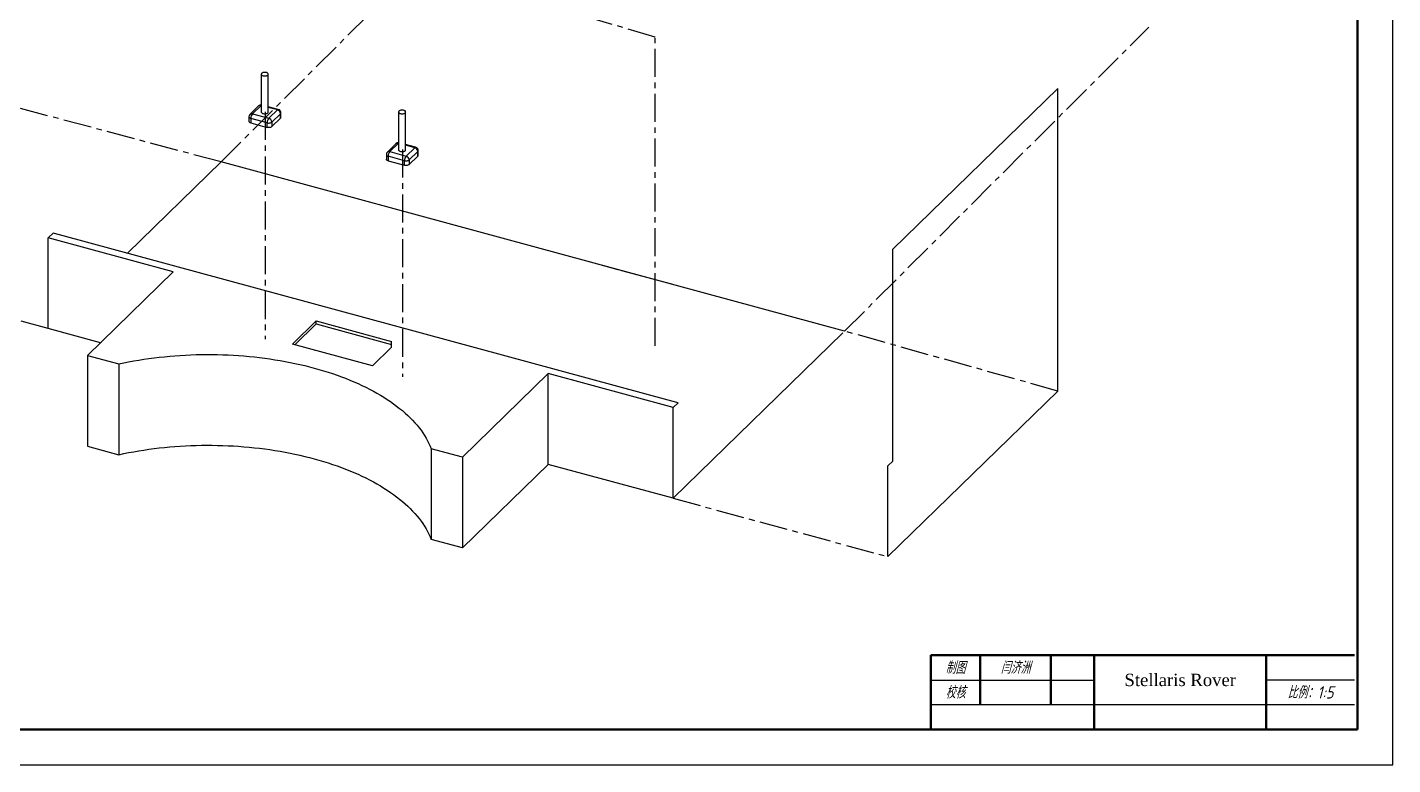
# Model space of a CAD drawing. Header units: millimetres. Extents: x -1367 to 1188, y 0 to 840.
# Drawn here: x 415 to 1188, y 0 to 418 of the extents above; entities that cross this region are included whole.
import ezdxf

# ---------------------------------------------------------------- set-up
doc = ezdxf.new("R2010")
doc.units = ezdxf.units.MM
doc.header["$LTSCALE"] = 0.5
doc.linetypes.add('CENTER', pattern=[50.8, 31.75, -6.35, 6.35, -6.35])
for name, color, linetype, lineweight in [('文字标注', 7, 'Continuous', 25), ('点画线', 1, 'CENTER', 25), ('粗实线', 7, 'Continuous', 50), ('细实线', 3, 'Continuous', 25)]:
    doc.layers.add(name, color=color, linetype=linetype, lineweight=lineweight)
doc.styles.add('国标汉字3.5', font='gbeitc.shx', dxfattribs={"height": 3.5, "bigfont": 'gbcbig.shx'})

msp = doc.modelspace()

# ---------------------------------------------------------------- linework, layer by layer
at = {"layer": '点画线'}
for p, q in [((524.69, 341.59), (696.92, 513.82)), ((770.41, 412.24), (558.32, 475.84)), ((877.67, 245.66), (1049.9, 417.89)), ((770.41, 237.35), (770.41, 412.24)), ((524.69, 341.59), (304.12, 400.44)), ((549.63, 370.03), (549.63, 241.16)), ((627.38, 348.6), (627.38, 219.73)), ((426.88, 247.11), (207.98, 306.61)), ((998.41, 211.75), (877.67, 245.66)), ((780.65, 150.97), (902.27, 117.91))]:
    msp.add_line(p, q, dxfattribs=at)
at = {"layer": '粗实线'}
for p, q in [((1168, 20), (1168, 820)), ((1166.43, 62), (926.43, 62)), ((926.43, 62), (926.43, 20)), ((954.43, 62), (954.43, 34)), ((994.43, 62), (994.43, 34)), ((1019, 62), (1019, 20)), ((1116.43, 62), (1116.43, 20)), ((1168, 20), (1168, 52)), ((100, 20), (1168, 20)), ((1008, 20), (1008, 20)), ((1008, 20), (1023, 20)), ((1023, 20), (1048, 20)), ((1048, 20), (1068, 20)), ((1168, 20), (1133, 20))]:
    msp.add_line(p, q, dxfattribs=at)
at = {"layer": '细实线'}
for p, q in [((1188, 0), (1188, 840)), ((547.44, 391.32), (547.44, 369.89)), ((551.44, 369.89), (551.44, 391.32)), ((905.07, 292.08), (998.41, 383.18)), ((998.41, 211.75), (998.41, 383.18)), ((545.96, 373.31), (541.11, 368.58)), ((547.36, 373.6), (542.5, 368.86)), ((547.44, 373.67), (547.36, 373.6)), ((547.44, 373.58), (547.36, 373.6)), ((557.08, 371.31), (551.44, 372.85)), ((556.56, 371.1), (551.44, 372.49)), ((551.7, 366.36), (556.56, 371.1)), ((540.5, 367.15), (540.5, 364.57)), ((550.77, 363.74), (541.57, 366.24)), ((541.57, 366.24), (541.57, 363.66)), ((541.57, 363.66), (550.77, 361.16)), ((542.5, 368.86), (551.7, 366.36)), ((550.77, 361.16), (550.77, 363.74)), ((558.32, 368.9), (553.47, 364.17)), ((553.47, 361.59), (558.32, 366.33)), ((553.47, 364.17), (553.47, 361.59)), ((558.32, 366.33), (558.32, 368.9)), ((558.56, 366.81), (558.56, 369.38)), ((625.19, 369.89), (625.19, 348.46)), ((629.19, 348.46), (629.19, 369.89)), ((623.71, 351.88), (618.86, 347.15)), ((625.11, 352.17), (620.26, 347.43)), ((625.19, 352.24), (625.11, 352.17)), ((625.19, 352.15), (625.11, 352.17)), ((634.83, 349.88), (629.19, 351.42)), ((634.31, 349.67), (629.19, 351.06)), ((629.46, 344.93), (634.31, 349.67)), ((636.31, 345.38), (636.31, 347.95)), ((524.69, 341.59), (471.69, 289.86)), ((877.67, 245.66), (524.69, 341.59)), ((618.26, 345.71), (618.26, 343.14)), ((628.52, 342.3), (619.32, 344.8)), ((619.32, 344.8), (619.32, 342.23)), ((619.32, 342.23), (628.52, 339.73)), ((620.26, 347.43), (629.46, 344.93)), ((628.52, 339.73), (628.52, 342.3)), ((636.08, 347.47), (631.22, 342.73)), ((631.22, 340.16), (636.08, 344.9)), ((631.22, 342.73), (631.22, 340.16)), ((636.08, 344.9), (636.08, 347.47)), ((426.88, 298.54), (429.68, 301.28)), ((497.63, 279.31), (426.88, 298.54)), ((426.88, 247.11), (426.88, 298.54)), ((433.22, 300.31), (429.68, 301.28)), ((779.91, 206.09), (433.22, 300.31)), ((905.07, 172.08), (905.07, 292.08)), ((449.1, 231.94), (497.63, 279.31)), ((749.52, 280.49), (732.61, 285.08)), ((779.91, 272.23), (751.52, 279.95)), ((565.14, 238.37), (578.58, 251.49)), ((566.51, 238), (578.58, 249.78)), ((578.58, 251.49), (621.23, 239.9)), ((578.58, 249.78), (578.58, 251.49)), ((578.58, 249.78), (621.23, 238.18)), ((456.42, 239.09), (426.88, 247.11)), ((621.23, 236.62), (621.23, 239.9)), ((780.65, 150.97), (876.79, 244.8)), ((449.1, 231.94), (466.79, 227.13)), ((449.1, 231.94), (449.1, 180.51)), ((610.42, 226.07), (565.14, 238.37)), ((621.23, 236.62), (610.42, 226.07)), ((466.79, 227.13), (466.79, 175.7)), ((709.89, 221.63), (661.36, 174.25)), ((780.65, 202.4), (709.89, 221.63)), ((709.89, 170.2), (709.89, 221.63)), ((902.27, 117.91), (998.41, 211.75)), ((783.45, 205.13), (779.91, 206.09)), ((780.65, 202.4), (783.45, 205.13)), ((780.65, 150.97), (780.65, 202.4)), ((449.1, 180.51), (466.79, 175.7)), ((661.36, 174.25), (643.67, 179.06)), ((643.67, 179.06), (643.67, 127.63)), ((661.36, 174.25), (661.36, 122.82)), ((709.89, 170.2), (661.36, 122.82)), ((780.65, 150.97), (709.89, 170.2)), ((902.27, 169.34), (905.07, 172.08)), ((902.27, 117.91), (902.27, 169.34)), ((661.36, 122.82), (643.67, 127.63)), ((926.43, 48), (1018.43, 48)), ((1166.43, 48), (1116.43, 48)), ((1166.43, 34), (926.43, 34)), ((0, 0), (1188, 0))]:
    msp.add_line(p, q, dxfattribs=at)
at = {"layer": '细实线', "flags": 128}
for points in [[(548.5, 390.41), (548.86, 390.33), (549.23, 390.29), (549.61, 390.29), (549.98, 390.33), (550.34, 390.4), (550.66, 390.5), (550.94, 390.64), (551.16, 390.79), (551.32, 390.97), (551.41, 391.16), (551.44, 391.36), (551.38, 391.55), (551.26, 391.74), (551.08, 391.91), (550.83, 392.06), (550.53, 392.18), (550.2, 392.27), (549.83, 392.33), (549.46, 392.35), (549.08, 392.33), (548.71, 392.28), (548.37, 392.19), (548.07, 392.07), (547.82, 391.92), (547.63, 391.75), (547.5, 391.57), (547.44, 391.38), (547.45, 391.18), (547.54, 390.99), (547.7, 390.81), (547.91, 390.65), (548.19, 390.51), (548.5, 390.41)], [(540.5, 367.15), (540.52, 367.04), (540.59, 366.84), (540.75, 366.66), (540.97, 366.49), (541.24, 366.35), (541.57, 366.24)], [(541.57, 363.66), (541.24, 363.77), (540.97, 363.92), (540.75, 364.08), (540.59, 364.27), (540.52, 364.47), (540.5, 364.57)], [(547.44, 369.89), (547.45, 369.75), (547.54, 369.56), (547.7, 369.38), (547.91, 369.22), (548.19, 369.08), (548.5, 368.98)], [(548.5, 368.98), (548.86, 368.9), (549.23, 368.86), (549.61, 368.86), (549.98, 368.9), (550.34, 368.97), (550.66, 369.07), (550.94, 369.21), (551.16, 369.36), (551.32, 369.54), (551.41, 369.73), (551.44, 369.89)], [(550.77, 363.74), (551.13, 363.66), (551.52, 363.62), (551.91, 363.62), (552.29, 363.66), (552.65, 363.74), (552.98, 363.85), (553.26, 364), (553.47, 364.17)], [(626.26, 368.98), (626.61, 368.9), (626.98, 368.86), (627.36, 368.86), (627.73, 368.9), (628.09, 368.97), (628.41, 369.07), (628.69, 369.2), (628.91, 369.36), (629.07, 369.54), (629.17, 369.73), (629.19, 369.93), (629.14, 370.12), (629.02, 370.31), (628.83, 370.48), (628.58, 370.62), (628.29, 370.75), (627.95, 370.84), (627.59, 370.9), (627.21, 370.92), (626.83, 370.9), (626.46, 370.85), (626.12, 370.76), (625.82, 370.64), (625.57, 370.49), (625.38, 370.32), (625.25, 370.14), (625.19, 369.94), (625.21, 369.75), (625.29, 369.56), (625.45, 369.38), (625.67, 369.22), (625.94, 369.08), (626.26, 368.98)], [(553.47, 361.59), (553.26, 361.43), (552.98, 361.28), (552.65, 361.17), (552.29, 361.09), (551.91, 361.05), (551.52, 361.05), (551.13, 361.09), (550.77, 361.16)], [(625.19, 348.46), (625.21, 348.32), (625.29, 348.13), (625.45, 347.95), (625.67, 347.79), (625.94, 347.65), (626.26, 347.55)], [(626.26, 347.55), (626.61, 347.47), (626.98, 347.43), (627.36, 347.43), (627.73, 347.47), (628.09, 347.54), (628.41, 347.64), (628.69, 347.77), (628.91, 347.93), (629.07, 348.11), (629.17, 348.3), (629.19, 348.46)], [(618.26, 345.71), (618.27, 345.61), (618.35, 345.41), (618.5, 345.22), (618.72, 345.06), (619, 344.92), (619.32, 344.8)], [(619.32, 342.23), (619, 342.34), (618.72, 342.49), (618.5, 342.65), (618.35, 342.84), (618.27, 343.04), (618.26, 343.14)], [(628.52, 342.3), (628.88, 342.23), (629.27, 342.19), (629.66, 342.19), (630.05, 342.23), (630.41, 342.31), (630.73, 342.42), (631.01, 342.57), (631.22, 342.73)], [(631.22, 340.16), (631.01, 339.99), (630.73, 339.85), (630.41, 339.74), (630.05, 339.66), (629.66, 339.62), (629.27, 339.62), (628.88, 339.66), (628.52, 339.73)], [(466.79, 227.13), (469.57, 227.73), (472.38, 228.28), (475.22, 228.81), (478.08, 229.3), (480.96, 229.76), (483.86, 230.18), (486.77, 230.56), (489.71, 230.91), (492.66, 231.23), (495.62, 231.51), (498.6, 231.75), (501.58, 231.96), (504.58, 232.13), (507.58, 232.27), (510.59, 232.37), (513.6, 232.43), (516.61, 232.46), (519.62, 232.45), (522.63, 232.4), (525.64, 232.32), (528.65, 232.2), (531.65, 232.05), (534.64, 231.86), (537.62, 231.63), (540.59, 231.37), (543.54, 231.07), (546.49, 230.74), (549.41, 230.37), (552.32, 229.97), (555.21, 229.53), (558.08, 229.06), (560.93, 228.55), (563.75, 228.01), (566.55, 227.43), (569.32, 226.82), (572.06, 226.18), (574.78, 225.5), (577.46, 224.79), (580.1, 224.05), (582.72, 223.28), (585.3, 222.48), (587.84, 221.64), (590.34, 220.78), (592.8, 219.89), (595.22, 218.96), (597.6, 218.01), (599.94, 217.03), (602.23, 216.02), (604.47, 214.98), (606.66, 213.92), (608.81, 212.83), (610.91, 211.72), (612.95, 210.58), (614.94, 209.41), (616.88, 208.22), (618.77, 207.01), (620.6, 205.78), (622.37, 204.53), (624.08, 203.25), (625.74, 201.95), (627.34, 200.64), (628.88, 199.3), (630.35, 197.95), (631.77, 196.58), (633.12, 195.19), (634.41, 193.79), (635.63, 192.37), (636.79, 190.94), (637.89, 189.49), (638.91, 188.04), (639.88, 186.56), (640.77, 185.08), (641.6, 183.59), (642.36, 182.09), (643.05, 180.58), (643.67, 179.06)], [(466.79, 175.7), (469.57, 176.3), (472.38, 176.85), (475.22, 177.38), (478.08, 177.87), (480.96, 178.33), (483.86, 178.75), (486.77, 179.13), (489.71, 179.48), (492.66, 179.8), (495.62, 180.08), (498.6, 180.32), (501.58, 180.53), (504.58, 180.7), (507.58, 180.84), (510.59, 180.94), (513.6, 181), (516.61, 181.03), (519.62, 181.02), (522.63, 180.97), (525.64, 180.89), (528.65, 180.77), (531.65, 180.62), (534.64, 180.43), (537.62, 180.2), (540.59, 179.94), (543.54, 179.64), (546.49, 179.31), (549.41, 178.94), (552.32, 178.54), (555.21, 178.1), (558.08, 177.63), (560.93, 177.12), (563.75, 176.58), (566.55, 176), (569.32, 175.39), (572.06, 174.75), (574.78, 174.07), (577.46, 173.36), (580.1, 172.62), (582.72, 171.85), (585.3, 171.05), (587.84, 170.21), (590.34, 169.35), (592.8, 168.46), (595.22, 167.53), (597.6, 166.58), (599.94, 165.6), (602.23, 164.59), (604.47, 163.55), (606.66, 162.49), (608.81, 161.4), (610.91, 160.29), (612.95, 159.15), (614.94, 157.98), (616.88, 156.79), (618.77, 155.58), (620.6, 154.35), (622.37, 153.1), (624.08, 151.82), (625.74, 150.52), (627.34, 149.21), (628.88, 147.87), (630.35, 146.52), (631.77, 145.15), (633.12, 143.76), (634.41, 142.36), (635.63, 140.94), (636.79, 139.51), (637.89, 138.06), (638.91, 136.61), (639.88, 135.13), (640.77, 133.65), (641.6, 132.16), (642.36, 130.66), (643.05, 129.15), (643.67, 127.63)]]:
    msp.add_lwpolyline(points, dxfattribs=at)
at = {"layer": '细实线'}
for centre, radius, start, end in [((547.36, 371.88), 2, 87.74141, 134.30503), ((546.91, 372.24), 1.43, 71.58383, 131.32619), ((556.99, 370.78), 0.541, 80.73183, 143.96753), ((555.9, 368.76), 2.43, 3.39156, 74.33381), ((556.56, 369.38), 2, 0, 74.79549), ((542.5, 367.15), 2, 134.30503, 180), ((542.05, 367.5), 1.43, 71.58383, 131.32619), ((545.66, 366.26), 4.09, 140.51294, 180.34344), ((554.86, 363.76), 4.09, 140.51294, 180.34344), ((551.05, 364.02), 2.43, 3.39156, 74.33381), ((557.89, 369.41), 0.664, 310.64064, 357.99746), ((557.89, 366.84), 0.664, 310.64064, 357.99746), ((625.11, 350.45), 2, 87.74141, 134.30503), ((624.66, 350.81), 1.43, 71.58383, 131.32619), ((634.75, 349.35), 0.541, 80.73183, 143.96753), ((633.65, 347.33), 2.43, 3.39156, 74.33381), ((634.31, 347.95), 2, 0, 74.79549), ((635.64, 347.98), 0.664, 310.64064, 357.99746), ((620.26, 345.71), 2, 134.30503, 180), ((619.81, 346.07), 1.43, 71.58383, 131.32619), ((623.41, 344.83), 4.09, 140.51294, 180.34344), ((632.61, 342.33), 4.09, 140.51294, 180.34344), ((628.8, 342.59), 2.43, 3.39156, 74.33381), ((635.64, 345.4), 0.664, 310.64064, 357.99746)]:
    msp.add_arc(centre, radius, start, end, dxfattribs=at)

# ---------------------------------------------------------------- texts
at = {"layer": '文字标注', "attachment_point": 5, "style": '国标汉字3.5'}
for s, width, insert, char_height in [('\\pxqc;制图', 28, (940.43, 55), 7), ('闫济洲', 40, (974.43, 55), 7), ('{\\fTimes New Roman|b0|i0|c0|p18;\\H0.7x;Stellaris Rover}', 97.4257, (1067.72, 48), 10), ('校核', 28, (940.43, 41), 7), ('比例：1:5', 50, (1141.43, 41), 7)]:
    msp.add_mtext_dynamic_manual_height_columns(s, width=width, gutter_width=35, heights=[0], dxfattribs=dict(at, insert=insert, char_height=char_height))

doc.saveas('drawing.dxf')
